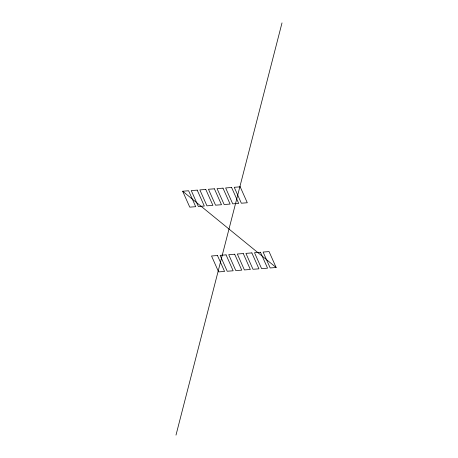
<?xml version="1.0" encoding="UTF-8"?>
<svg xmlns="http://www.w3.org/2000/svg" width="458" height="458" viewBox="0 0 458 458"><rect width="100%" height="100%" fill="white"/><g stroke="black" fill="none" stroke-linecap="round" stroke-linejoin="round"><path stroke-width="0.69" d="M175.992 435.1L282.008 22.9M182.662 191.226L188.616 190.774L195.709 206.69L189.755 207.142L182.662 191.226L276.145 267.512L270.197 267.964L263.104 252.055L269.058 251.597L276.145 267.512M197.209 190.122L191.261 190.574L198.348 206.489L204.302 206.037L197.209 190.122M205.808 189.463L199.854 189.915L206.947 205.831L212.901 205.379L205.808 189.463M214.407 188.811L208.453 189.263L215.546 205.178L221.5 204.726L214.407 188.811M223 188.152L217.046 188.604L224.139 204.52L230.093 204.068L223 188.152M231.599 187.499L225.645 187.952L232.738 203.867L238.692 203.415L231.599 187.499M240.198 186.841L234.244 187.293L241.337 203.209L247.291 202.757L240.198 186.841M217.476 255.53L211.522 255.988L218.615 271.897L224.569 271.445L217.476 255.53M226.069 254.877L220.121 255.329L227.208 271.245L233.162 270.787L226.069 254.877M234.668 254.219L228.714 254.677L235.807 270.586L241.761 270.134L234.668 254.219M243.267 253.566L237.313 254.018L244.406 269.934L250.354 269.476L243.267 253.566M251.86 252.908L245.912 253.366L252.999 269.275L258.953 268.823L251.86 252.908M260.459 252.255L254.505 252.707L261.598 268.623L267.552 268.165L260.459 252.255"/></g></svg>
